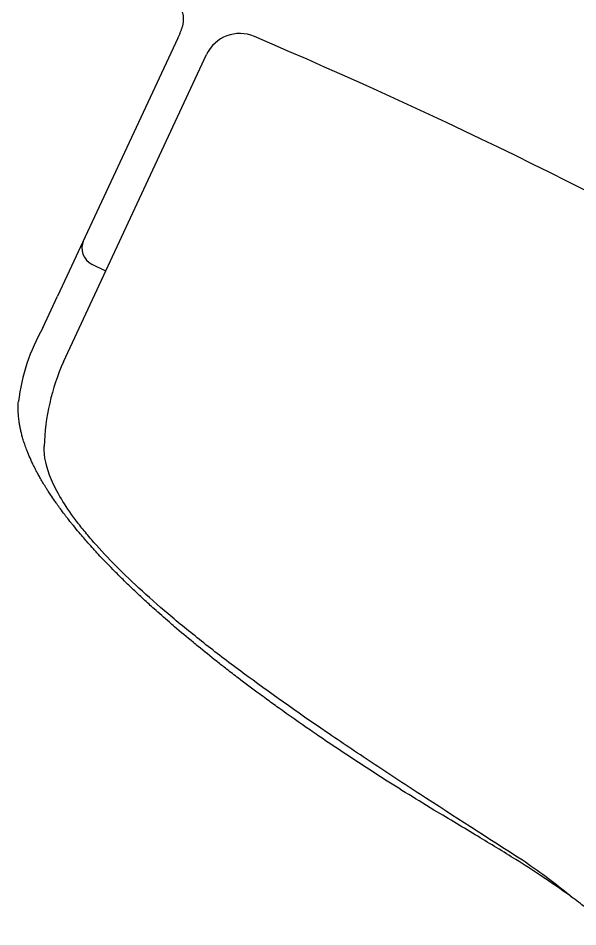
# Model space of a CAD drawing. Header units: millimetres. Extents: x 169 to 4368, y -1049 to 1924.
# Drawn here: x 495.8244 to 496.1302, y 1187.0005 to 1187.497 of the extents above; entities that cross this region are included whole.
import ezdxf

# ---------------------------------------------------------------- set-up
doc = ezdxf.new("R2010")
doc.units = ezdxf.units.MM

msp = doc.modelspace()

# ---------------------------------------------------------------- linework, layer by layer
for p, q in [((495.9116457583885, 1187.486084480566), (495.8458899442383, 1187.345070682057)), ((495.849116521625, 1187.309284121446), (495.9273514770147, 1187.477059524705)), ((495.8722063113501, 1187.358800335304), (495.8648145366405, 1187.362405544717)), ((495.8378509752442, 1187.327775911855), (495.845931227939, 1187.345159177969))]:
    msp.add_line(p, q)
for centre, radius, start, end in [((495.9454776327553, 1187.46860715947), 0.02000000000000172, 66.38018727233279, 154.9999999996634), ((494.7616806487903, 1184.685044517626), 3.044828938550476, 60.66220779447448, 66.95704647994968), ((495.8692151942504, 1187.371392671199), 0.0100157044841678, 155.0367492784811, 243.910827816535), ((495.932798467025, 1187.273917327079), 0.1091593942341369, 150.436098719019, 172.8340178250981), ((495.9623448324067, 1187.259111591507), 0.1238464094065354, 156.1014173117202, 178.194811044878)]:
    msp.add_arc(centre, radius, start, end)
msp.add_open_spline([(495.9116457583885, 1187.486084480566), (495.9144401455388, 1187.492077063149), (495.9172345326893, 1187.498069645731), (495.9148654741429, 1187.504242748112), (495.9087841983196, 1187.506838462864), (495.9027017998804, 1187.509429531356)], degree=5)
for points, knots in [([(496.0516009205506, 1187.064342239775), (496.0402644609836, 1187.071210740907), (496.0243645044577, 1187.081118687871), (496.002354739051, 1187.095443677157), (495.9906111690113, 1187.103405588257), (495.9793224673674, 1187.111142031226), (495.9700974858875, 1187.117653785026), (495.960954445623, 1187.124271658099), (495.9536246134801, 1187.129658834832), (495.9462952120992, 1187.135152153647), (495.9386291815752, 1187.141052268425), (495.9312151470702, 1187.146856835489), (495.9252030998598, 1187.151684629669), (495.9174621218901, 1187.158036049116), (495.9122199740804, 1187.162440072321), (495.9051145181368, 1187.168561412008), (495.9004407039726, 1187.1726836832), (495.8947942538861, 1187.177787979348), (495.8910271549217, 1187.181266763398), (495.887396202971, 1187.184692517647), (495.883973620132, 1187.187966739968), (495.880479901133, 1187.191383574276), (495.8766507197972, 1187.195219826399), (495.8736551976568, 1187.19828640999), (495.8704583434589, 1187.201631259538), (495.8678703814903, 1187.204400757308), (495.8651032363945, 1187.207426121787), (495.8626911959576, 1187.210120311315), (495.8600882306449, 1187.213100791894), (495.8574083762273, 1187.216244718025), (495.8551293323709, 1187.219002995299), (495.8528608204244, 1187.221820829812), (495.8512794677443, 1187.223832666308), (495.8493342662764, 1187.226367508635), (495.847579403671, 1187.228713387253), (495.8458289716147, 1187.231133174796), (495.844052863825, 1187.233653899015), (495.8424441343396, 1187.236015670515), (495.8408889928822, 1187.238388539918), (495.8395068288455, 1187.240559135798), (495.838081797497, 1187.242879183451), (495.8366344389372, 1187.245344287785), (495.8353842932497, 1187.247569283948), (495.8343303576812, 1187.249526406664), (495.8332448504592, 1187.251623666505), (495.8319141818842, 1187.254327481021), (495.8306557312352, 1187.257105781414), (495.829624561383, 1187.259583081721), (495.8287706407971, 1187.26176677066), (495.8280210615703, 1187.263851660213), (495.8272516039468, 1187.266202396757), (495.8266045354675, 1187.268396836064), (495.8259938496155, 1187.270770605215), (495.825516379337, 1187.272937255389), (495.8251293284446, 1187.275038198639), (495.8247845578663, 1187.277340516611), (495.8245588401381, 1187.279502101092), (495.8244374807607, 1187.281381485893), (495.8243795369226, 1187.282978610794), (495.8243674079722, 1187.284520889822), (495.8244120723817, 1187.286163653555), (495.8244594512361, 1187.287042845517), (495.8244917073037, 1187.287534123462)], [0, 0, 0, 0, 0.0662437614437194, 0.1166149516504952, 0.1435697556272674, 0.1535226371286276, 0.197261029030091, 0.2141637234514119, 0.2239443322734477, 0.2554650613134006, 0.2734692151177159, 0.2884338865660335, 0.3191920876761916, 0.3270028057778265, 0.3594643852875362, 0.3689414336992159, 0.3969307266406003, 0.4070749973564785, 0.4285919426071485, 0.4380156901759408, 0.4479650339296359, 0.4679569563289159, 0.4795428327348616, 0.495186901985728, 0.5061169789717529, 0.5216446861473032, 0.5304521687345176, 0.545072585920439, 0.5567120985982534, 0.5697679957741478, 0.5870253868191383, 0.5941168523801389, 0.6084902869522041, 0.6149920746107207, 0.6297829331020001, 0.6419053591473843, 0.6500208913399085, 0.6667359817307973, 0.6770746578695982, 0.6859879094950172, 0.7000673508553578, 0.7132717106447108, 0.7252000321512033, 0.7361245090740332, 0.7455313413162461, 0.7603382827112419, 0.782257989614618, 0.794419032094821, 0.8052404645587898, 0.8225993290493969, 0.8339208110193236, 0.851026221641123, 0.8664487380266778, 0.8828675774636895, 0.8971383061856291, 0.912496531914996, 0.9349505938508013, 0.9477642087425941, 0.9583838339612876, 0.9743246280711394, 0.9879011658468864, 1, 1, 1, 1]), ([(496.0999818492033, 1187.036850067619), (496.0808339851342, 1187.049164823709), (496.0621997289917, 1187.061109718122), (496.0351583271847, 1187.078699726348), (496.0263380698724, 1187.08448120385), (496.0092192317924, 1187.095834526355), (496.0009007692291, 1187.10141922788), (495.9766806009378, 1187.11794245895), (495.9615114471652, 1187.128653189204), (495.9438487041972, 1187.141757103906), (495.9403813012191, 1187.144363415818), (495.9335796296062, 1187.149548570662), (495.9302415121259, 1187.152130590733), (495.9205117509268, 1187.159773418033), (495.9143778393027, 1187.164751091857), (495.8970111404048, 1187.179355786772), (495.8868086732764, 1187.188657389233), (495.8735623203572, 1187.201991602943), (495.8694909178259, 1187.20633253194), (495.8639104981465, 1187.212686082091), (495.8621349049959, 1187.214781728108), (495.8587801199964, 1187.218897314253), (495.8572020034816, 1187.220915525075), (495.8497991157351, 1187.230811920847), (495.8454294589619, 1187.238109657555), (495.8397054244973, 1187.251488977078), (495.8383507183424, 1187.257570402624), (495.83855988654, 1187.263012911755)], [0, 0, 0, 0, 0.1249999999999993, 0.1249999999999993, 0.1874999999999989, 0.1874999999999989, 0.2499999999999986, 0.2499999999999986, 0.3749999999999973, 0.3749999999999973, 0.406249999999998, 0.406249999999998, 0.4374999999999986, 0.4374999999999986, 0.5000000000000013, 0.5000000000000013, 0.6250000000000047, 0.6250000000000047, 0.6875000000000052, 0.6875000000000052, 0.7187500000000048, 0.7187500000000048, 0.7500000000000042, 0.7500000000000042, 0.875000000000002, 0.875000000000002, 1, 1, 1, 1]), ([(496.1699418250446, 1186.913482832472), (496.1702158044661, 1186.914070505719), (496.1706574288435, 1186.915018285657), (496.1714085562225, 1186.916642900221), (496.1720903926386, 1186.918138574397), (496.1727951948571, 1186.919714793728), (496.1735005235482, 1186.921336080857), (496.1742233575203, 1186.923057962349), (496.1749190559763, 1186.92479774619), (496.1755817177814, 1186.926550264878), (496.1761944920412, 1186.92828285013), (496.176728954607, 1186.929920572303), (496.1771858821173, 1186.931441533228), (496.1776100634154, 1186.932979470576), (496.1780364715931, 1186.934711713597), (496.1784174401772, 1186.936523216571), (496.1787430184323, 1186.938394821613), (496.179000245434, 1186.940281092896), (496.1791836567204, 1186.942225512619), (496.1792832719872, 1186.944117020008), (496.1793072377252, 1186.94607307551), (496.1792468345624, 1186.947945284329), (496.1791148017087, 1186.9497086263), (496.1789348274424, 1186.951348867671), (496.1786703896948, 1186.953147951678), (496.1783190921578, 1186.954987519161), (496.177882426146, 1186.956867435352), (496.1772857023013, 1186.959061638624), (496.1763898628109, 1186.961801987389), (496.1751762030148, 1186.964869177101), (496.1739035559454, 1186.967621732932), (496.1726115729413, 1186.970127803843), (496.171222315324, 1186.97259084326), (496.1695672388246, 1186.97526207027), (496.1678431312394, 1186.977814371958), (496.1658798846589, 1186.980522204724), (496.1637795236066, 1186.983222775734), (496.1613773269694, 1186.986096208055), (496.1583813977057, 1186.989487435771), (496.1552238201689, 1186.992804506412), (496.1516451907871, 1186.996309688357), (496.1486607635891, 1186.999112345858), (496.1450406513133, 1187.002348623347), (496.1416250277066, 1187.005267715185), (496.1381046748279, 1187.008156786164), (496.1349617898663, 1187.010662776863), (496.1314363167788, 1187.013376269481), (496.1267297832089, 1187.016908851823), (496.1218222704858, 1187.020422208622), (496.115946721606, 1187.024509554644), (496.1078437010975, 1187.029953593178), (496.0945520234463, 1187.038487614108), (496.074021739505, 1187.050945764665), (496.0603561840088, 1187.059046742679), (496.051614085433, 1187.064334263687)], [0, 0, 0, 0, 0.01212264719512302, 0.02293437957093192, 0.03438429859645341, 0.04551182890202229, 0.05694146762050491, 0.06966861537664323, 0.08256117760011522, 0.09430278565403372, 0.1071110769469893, 0.1194158343592218, 0.1290731631334742, 0.1392701025477263, 0.1518597235286211, 0.1655402136409503, 0.1772987545055035, 0.1910775323650398, 0.2049563846399972, 0.2178731496656937, 0.2304633050369971, 0.2456227918770338, 0.2567218397865306, 0.2669956989595075, 0.279550193444647, 0.2938829273446479, 0.3048976923882344, 0.3182126950869318, 0.3388194323917184, 0.3609051493117053, 0.3803557579041161, 0.3942303473288584, 0.4109711503094114, 0.4293243883568764, 0.4468649565217069, 0.4609812020210482, 0.4819667381482118, 0.4991389920194766, 0.5160752711790029, 0.5469836443427322, 0.5617556899597087, 0.5820693248605375, 0.5998436801146466, 0.6223360474205324, 0.6367860937811449, 0.6537985387069173, 0.6693655113224456, 0.6874611829168362, 0.7204462838978086, 0.7348975650888113, 0.7660056292101578, 0.8222377440804314, 0.9048423523435074, 1, 1, 1, 1]), ([(496.1267999186308, 1187.016826918068), (496.1260064319085, 1187.017485786087), (496.1252068521793, 1187.018142980272), (496.1167911040605, 1187.024989262044), (496.1086615439957, 1187.031011203143), (496.0999818492033, 1187.036850067619)], [0, 0, 0, 0, 0.09566216538737533, 0.09566216538737533, 1, 1, 1, 1])]:
    msp.add_open_spline(points, degree=3, knots=knots)

doc.saveas('drawing.dxf')
